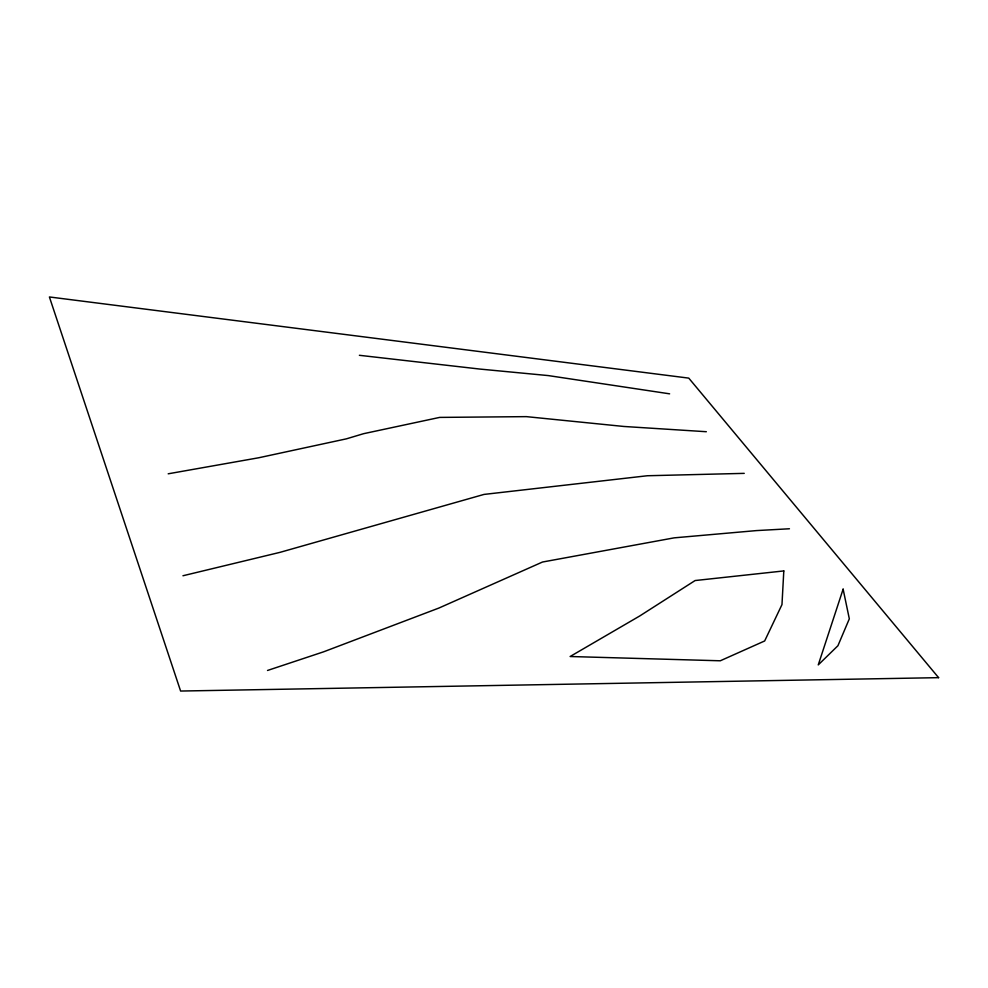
<?xml version="1.0" encoding="UTF-8"?>
<svg xmlns="http://www.w3.org/2000/svg" width="988" height="988" viewBox="0 0 988 988"><rect width="100%" height="100%" fill="white"/><g stroke="black" fill="none" stroke-linecap="round" stroke-linejoin="round"><path stroke-width="1.48" d="M267.513 670.469L323.533 651.845L438.894 608.052L542.511 562.024L674.137 537.855L756.45 530.593L789.437 528.765M182.953 575.757L280.036 552.341L484.009 494.42L647.362 475.747L744.236 473.363M168.195 473.808L258.671 457.777L346.38 438.845L363.609 433.683L439.66 417.405L526.382 416.64L623.885 426.47L706.334 431.719M359.385 355.297L479.872 369.067L548.291 375.588L669.617 393.829M783.805 570.928L781.977 604.594L764.663 640.965L720.289 660.787L570.125 656.514L639.681 616.006L695.107 580.549L783.805 570.928M843.122 589.157L818.249 664.899L837.923 645.732L849.322 618.821L843.122 589.157M938.6 677.657L180.606 691.044L49.4 296.956L688.76 378.12L938.6 677.657"/></g></svg>
